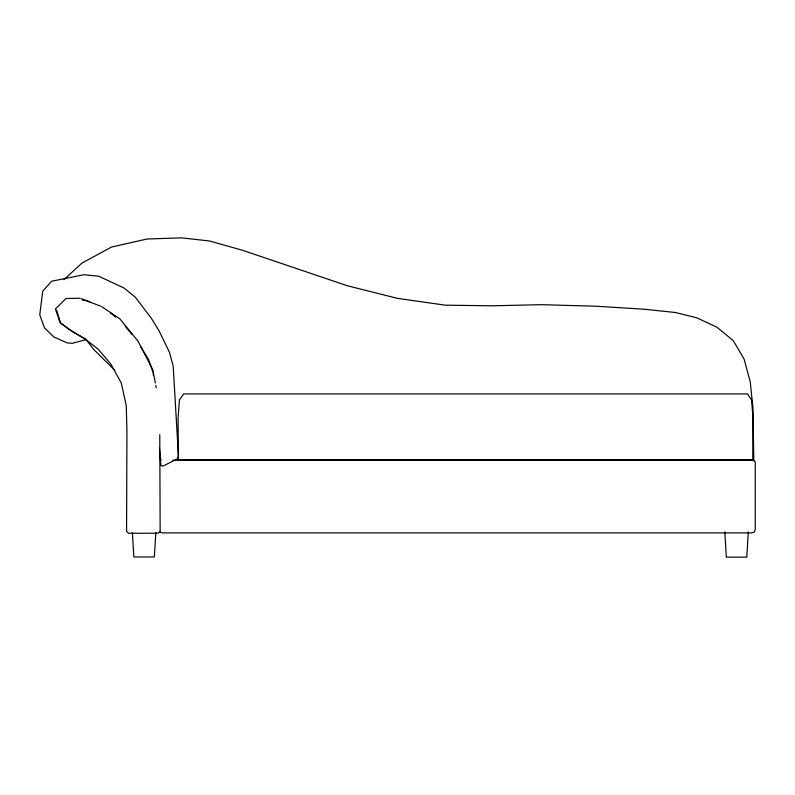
<?xml version="1.0" encoding="UTF-8"?>
<svg xmlns="http://www.w3.org/2000/svg" width="795" height="795" viewBox="0 0 795 795"><rect width="100%" height="100%" fill="white"/><g stroke="black" fill="none" stroke-linecap="round" stroke-linejoin="round"><path stroke-width="1.19" d="M748.304 531.875L746.783 557.146L726.332 557.146L724.811 531.875M155.85 532.481L154.329 556.977L133.878 556.977L132.358 532.481M63.968 279.661L81.955 263.066L111.489 247.066L147.015 239.007L181.508 237.854L209.552 240.994L242.525 250.276L347.196 285.713L397.55 298.383L445.13 305.161L492.085 305.807L541.465 304.684L596.131 306.214L644.516 309.245L675.323 312.485L696.758 317.801L716.881 327.162L733.397 340.787L744.13 359.201L750.242 381.858L752.954 408.064L753.799 460.653M80.066 298.224L66.025 298.522L55.402 308.927L60.003 322.482L68.728 329.15L84.986 338.938L98.282 349.273L110.614 363.802L121.247 382.892L126.256 405.599L126.932 430.681L126.564 531.298L128.542 533.236L158.175 533.226L160.153 531.289L159.775 434.617M172.634 460.265L751.533 460.265L754.326 460.752L755.25 462.173L755.25 529.361L754.326 532.004L751.533 532.908L162.379 532.908L159.596 532.004M82.292 299.993L87.192 300.758L90.411 302.458M81.199 298.662L100.409 306.095M101.541 306.532L119.936 318.934L137.982 341.135L152.769 369.615L155.333 382.952M110.833 313.19L115.623 317.125M114.788 370.251L93.641 349.412L85.621 338.909M125.282 326.258L131.95 334.417M140.506 346.421L148.377 359.171L152.769 371.692M56.614 310.05L60.539 323.018L73.229 332.191L86.367 339.545L72.166 343.331L67.128 342.903L53.911 336.991L44.441 327.828L39.75 314.77L42.761 291.149L51.645 281.211L83.863 274.722L98.769 276.243L124.109 288.078L135.567 297.449L151.656 318.745L159.338 331.346L169.395 352.145L173.191 366.167L178.477 456.569L177.056 459.073L162.637 466.228L160.868 465.284L159.437 448.022M160.034 456.658L161.027 460.176M155.8 385.376L156.267 387.801M153.177 372.835L153.375 375.3M752.994 418.12L752.756 459.689L178.309 459.689L178.07 418.12L179.451 399.965L183.605 393.913L747.459 393.913L751.613 399.965L752.994 418.12"/></g></svg>
